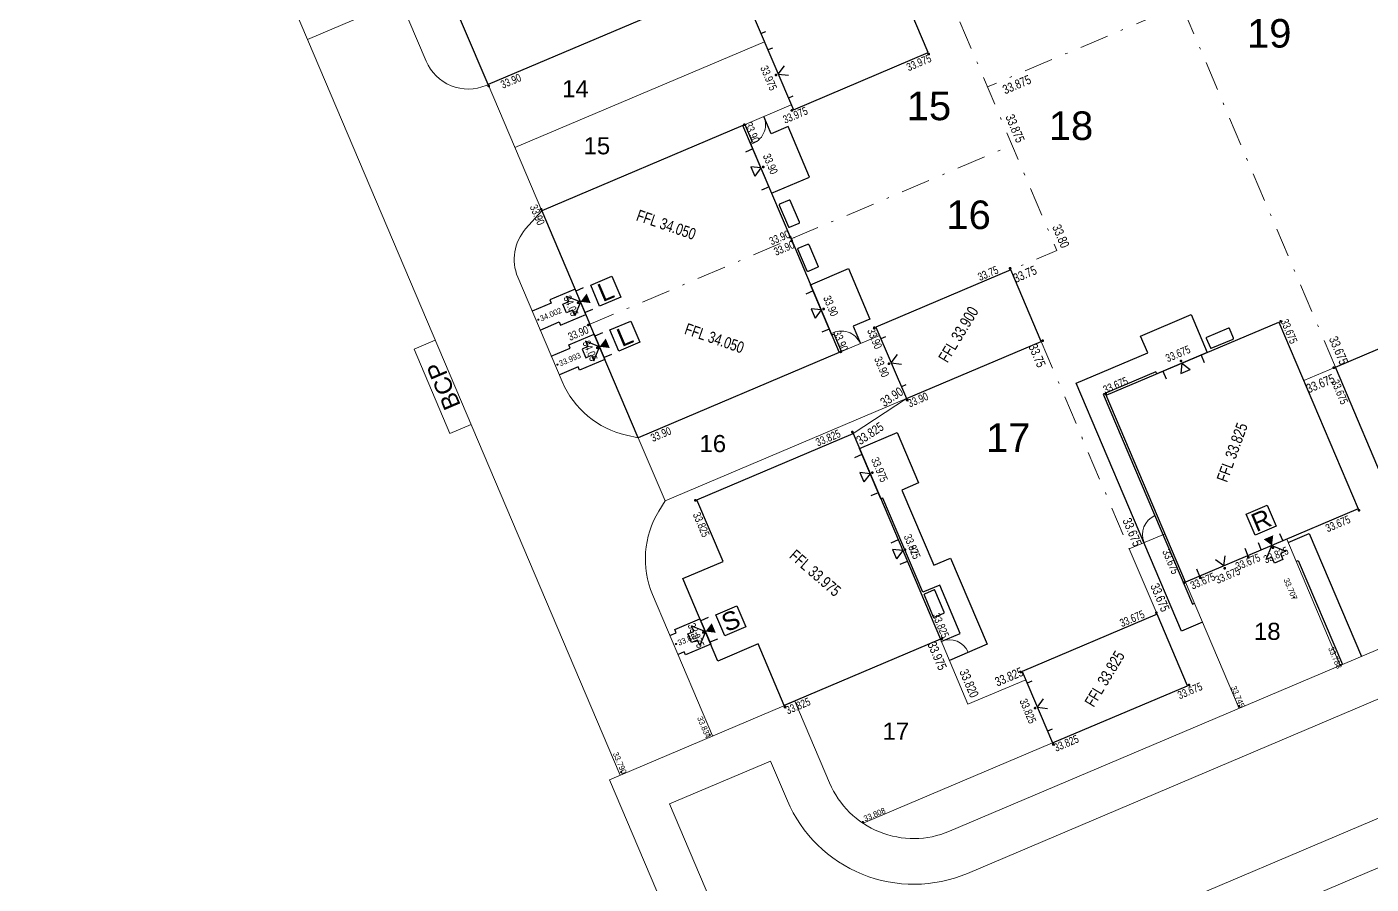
# Model space of a CAD drawing. Header units: metres. Extents: x 337936 to 338610, y 373199 to 374026.
# Drawn here: x 338091.9 to 338150.7, y 373423.9 to 373461.4 of the extents above; entities that cross this region are included whole.
import ezdxf

# ---------------------------------------------------------------- set-up
doc = ezdxf.new("R2010")
doc.units = ezdxf.units.M
doc.linetypes.add('DASHDOT', pattern=[25.4, 12.7, -6.35, 0, -6.35])
for name, color, linetype in [('A-WH_HT-Access-Main', 252, 'Continuous'), ('A-WH_HT-Services-ASHP', 252, 'Continuous'), ('A-WH_HT-Wall-Party Wall Line', 252, 'Continuous'), ('A-WH_HT-Wall-Structure', 252, 'Continuous'), ('DGL-Paths', 252, 'Continuous'), ('EXTERNAL_WORKS_BACK_OF_FOOTWAY_LEVELS', 7, 'Continuous'), ('HOUSE_EXTERNAL_LEVELS', 7, 'Continuous'), ('HOUSE_SLAB_LEVEL', 7, 'Continuous'), ('PLOT_BOUNDARY_ANNOTATION', 7, 'Continuous')]:
    doc.layers.add(name, color=color, linetype=linetype)
doc.layers.add('A-WH_HT-Wall-Door Openings', color=252, linetype='Continuous', plot=False)
for name, color, linetype, lineweight in [('DGL_BT Gates', 252, 'Continuous', 9), ('DGL_BT Rear Fencing', 252, 'DASHDOT', 9), ('DGL_BT-Screen Fence', 252, 'FENCELINE2', 9), ('DGL_DRIVE', 252, 'Continuous', 9), ('DGL_Footpath', 252, 'Continuous', 9), ('DGL_Plot Parking', 252, 'Continuous', 9), ('DGL_PlotNo', 252, 'Continuous', 9), ('DGL_ROAD_KERBLINE', 252, 'Continuous', 9)]:
    doc.layers.add(name, color=color, linetype=linetype, lineweight=lineweight)
doc.layers.add('HOUSE_DOORS', color=3, linetype='Continuous', true_color=0x00ff00)
doc.styles.add('AnnotativeArial', font='arial.ttf', dxfattribs={"height": 2})
doc.styles.add('ESTROAD', font='arial.ttf', dxfattribs={"width": 0.75})
doc.styles.get("Standard").update_dxf_attribs({"font": 'arial.ttf'})
doc.linetypes.add('FENCELINE2', pattern='A,6.35,-2.54,[132,ltypeshp.shx,S=2.54,R=0,X=-2.54,Y=0],-2.54,25.4', length=36.83)

msp = doc.modelspace()

# ---------------------------------------------------------------- hatches: boundary and pattern name
at = {"layer": 'EXTERNAL_WORKS_BACK_OF_FOOTWAY_LEVELS'}
h = msp.add_hatch(color=256, dxfattribs=at)
edge = h.paths.add_edge_path(flags=17)
edge.add_ellipse((338114.246, 373448.629), major_axis=(0.0354, 0.0354), ratio=1, start_angle=45, end_angle=225, ccw=False)
edge.add_ellipse((338114.246, 373448.629), major_axis=(0.0354, 0.0354), ratio=1, start_angle=225, end_angle=405, ccw=False)
h = msp.add_hatch(color=256, dxfattribs=at)
edge = h.paths.add_edge_path(flags=17)
edge.add_ellipse((338115.081, 373446.661), major_axis=(0.0354, 0.0354), ratio=1, start_angle=45, end_angle=225, ccw=False)
edge.add_ellipse((338115.081, 373446.661), major_axis=(0.0354, 0.0354), ratio=1, start_angle=225, end_angle=405, ccw=False)
h = msp.add_hatch(color=256, dxfattribs=at)
edge = h.paths.add_edge_path(flags=17)
edge.add_ellipse((338147.285, 373436.481), major_axis=(0.0354, 0.0354), ratio=1, start_angle=45, end_angle=225, ccw=False)
edge.add_ellipse((338147.285, 373436.481), major_axis=(0.0354, 0.0354), ratio=1, start_angle=225, end_angle=405, ccw=False)
h = msp.add_hatch(color=256, dxfattribs=at)
edge = h.paths.add_edge_path(flags=17)
edge.add_ellipse((338120.269, 373434.439), major_axis=(0.0354, 0.0354), ratio=1, start_angle=45, end_angle=225, ccw=False)
edge.add_ellipse((338120.269, 373434.439), major_axis=(0.0354, 0.0354), ratio=1, start_angle=225, end_angle=405, ccw=False)
h = msp.add_hatch(color=256, dxfattribs=at)
edge = h.paths.add_edge_path(flags=17)
edge.add_ellipse((338149.324, 373433.52), major_axis=(0.0354, 0.0354), ratio=1, start_angle=45, end_angle=225, ccw=False)
edge.add_ellipse((338149.324, 373433.52), major_axis=(0.0354, 0.0354), ratio=1, start_angle=225, end_angle=405, ccw=False)
h = msp.add_hatch(color=256, dxfattribs=at)
edge = h.paths.add_edge_path(flags=17)
edge.add_ellipse((338144.891, 373431.73), major_axis=(0.0354, 0.0354), ratio=1, start_angle=45, end_angle=225, ccw=False)
edge.add_ellipse((338144.891, 373431.73), major_axis=(0.0354, 0.0354), ratio=1, start_angle=225, end_angle=405, ccw=False)
h = msp.add_hatch(color=256, dxfattribs=at)
edge = h.paths.add_edge_path(flags=17)
edge.add_ellipse((338121.734, 373430.476), major_axis=(0.0354, 0.0354), ratio=1, start_angle=45, end_angle=225, ccw=False)
edge.add_ellipse((338121.734, 373430.476), major_axis=(0.0354, 0.0354), ratio=1, start_angle=225, end_angle=405, ccw=False)
h = msp.add_hatch(color=256, dxfattribs=at)
edge = h.paths.add_edge_path(flags=17)
edge.add_ellipse((338117.868, 373428.836), major_axis=(0.0354, 0.0354), ratio=1, start_angle=45, end_angle=225, ccw=False)
edge.add_ellipse((338117.868, 373428.836), major_axis=(0.0354, 0.0354), ratio=1, start_angle=225, end_angle=405, ccw=False)
h = msp.add_hatch(color=256, dxfattribs=at)
edge = h.paths.add_edge_path(flags=17)
edge.add_ellipse((338128.433, 373426.652), major_axis=(0.0354, 0.0354), ratio=1, start_angle=45, end_angle=225, ccw=False)
edge.add_ellipse((338128.433, 373426.652), major_axis=(0.0354, 0.0354), ratio=1, start_angle=225, end_angle=405, ccw=False)
at = {"layer": 'HOUSE_DOORS'}
for points in [[(338116.087, 373449.41), (338116.358, 373449.77), (338116.534, 373449.356)], [(338116.922, 373447.443), (338117.193, 373447.802), (338117.369, 373447.388)], [(338146.323, 373438.748), (338145.963, 373439.019), (338146.378, 373439.195)], [(338121.558, 373434.986), (338121.828, 373435.346), (338122.004, 373434.932)]]:
    msp.add_hatch(color=256, dxfattribs=at).paths.add_polyline_path(points, flags=17)
at = {"layer": 'HOUSE_EXTERNAL_LEVELS'}
h = msp.add_hatch(color=256, dxfattribs=at)
edge = h.paths.add_edge_path(flags=17)
edge.add_ellipse((338131.319, 373460.245), major_axis=(-0.0448, 0.0448), ratio=1, start_angle=158, end_angle=338, ccw=False)
edge.add_ellipse((338131.319, 373460.245), major_axis=(-0.0448, 0.0448), ratio=1, start_angle=-22, end_angle=158, ccw=False)
h = msp.add_hatch(color=256, dxfattribs=at)
edge = h.paths.add_edge_path(flags=17)
edge.add_ellipse((338124.634, 373459.331), major_axis=(-0.0448, 0.0448), ratio=1, start_angle=158, end_angle=338, ccw=False)
edge.add_ellipse((338124.634, 373459.331), major_axis=(-0.0448, 0.0448), ratio=1, start_angle=-22, end_angle=158, ccw=False)
h = msp.add_hatch(color=256, dxfattribs=at)
edge = h.paths.add_edge_path(flags=17)
edge.add_ellipse((338112.081, 373458.848), major_axis=(-0.0448, 0.0448), ratio=1, start_angle=-22, end_angle=158, ccw=False)
edge.add_ellipse((338112.081, 373458.848), major_axis=(-0.0448, 0.0448), ratio=1, start_angle=158, end_angle=338, ccw=False)
h = msp.add_hatch(color=256, dxfattribs=at)
edge = h.paths.add_edge_path(flags=17)
edge.add_ellipse((338125.329, 373457.782), major_axis=(-0.0448, 0.0448), ratio=1, start_angle=158, end_angle=338, ccw=False)
edge.add_ellipse((338125.329, 373457.782), major_axis=(-0.0448, 0.0448), ratio=1, start_angle=-22, end_angle=158, ccw=False)
h = msp.add_hatch(color=256, dxfattribs=at)
edge = h.paths.add_edge_path(flags=17)
edge.add_ellipse((338123.257, 373457.154), major_axis=(0.0448, 0.0448), ratio=1, start_angle=-22, end_angle=158, ccw=False)
edge.add_ellipse((338123.257, 373457.154), major_axis=(0.0448, 0.0448), ratio=1, start_angle=158, end_angle=338, ccw=False)
h = msp.add_hatch(color=256, dxfattribs=at)
edge = h.paths.add_edge_path(flags=17)
edge.add_ellipse((338124.078, 373455.308), major_axis=(-0.0448, 0.0448), ratio=1, start_angle=-22, end_angle=158, ccw=False)
edge.add_ellipse((338124.078, 373455.308), major_axis=(-0.0448, 0.0448), ratio=1, start_angle=158, end_angle=338, ccw=False)
h = msp.add_hatch(color=256, dxfattribs=at)
edge = h.paths.add_edge_path(flags=17)
edge.add_ellipse((338114.368, 373453.46), major_axis=(0.0448, 0.0448), ratio=1, start_angle=158, end_angle=338, ccw=False)
edge.add_ellipse((338114.368, 373453.46), major_axis=(0.0448, 0.0448), ratio=1, start_angle=-22, end_angle=158, ccw=False)
h = msp.add_hatch(color=256, dxfattribs=at)
edge = h.paths.add_edge_path(flags=17)
edge.add_ellipse((338125.268, 373452.226), major_axis=(-0.0448, 0.0448), ratio=1, start_angle=158, end_angle=338, ccw=False)
edge.add_ellipse((338125.268, 373452.226), major_axis=(-0.0448, 0.0448), ratio=1, start_angle=-22, end_angle=158, ccw=False)
h = msp.add_hatch(color=256, dxfattribs=at)
edge = h.paths.add_edge_path(flags=17)
edge.add_ellipse((338125.326, 373452.091), major_axis=(-0.0448, 0.0448), ratio=1, start_angle=158, end_angle=338, ccw=False)
edge.add_ellipse((338125.326, 373452.091), major_axis=(-0.0448, 0.0448), ratio=1, start_angle=-22, end_angle=158, ccw=False)
h = msp.add_hatch(color=256, dxfattribs=at)
edge = h.paths.add_edge_path(flags=17)
edge.add_ellipse((338134.874, 373450.872), major_axis=(-0.0448, 0.0448), ratio=1, start_angle=157.99999, end_angle=337.99999, ccw=False)
edge.add_ellipse((338134.874, 373450.872), major_axis=(-0.0448, 0.0448), ratio=1, start_angle=-22.00001, end_angle=157.99999, ccw=False)
h = msp.add_hatch(color=256, dxfattribs=at)
edge = h.paths.add_edge_path(flags=17)
edge.add_ellipse((338115.987, 373449.368), major_axis=(-0.0448, 0.0448), ratio=1, start_angle=158, end_angle=338, ccw=False)
edge.add_ellipse((338115.987, 373449.368), major_axis=(-0.0448, 0.0448), ratio=1, start_angle=-22, end_angle=158, ccw=False)
h = msp.add_hatch(color=256, dxfattribs=at)
edge = h.paths.add_edge_path(flags=17)
edge.add_ellipse((338126.716, 373449.095), major_axis=(-0.0448, 0.0448), ratio=1, start_angle=-22, end_angle=158, ccw=False)
edge.add_ellipse((338126.716, 373449.095), major_axis=(-0.0448, 0.0448), ratio=1, start_angle=158, end_angle=338, ccw=False)
h = msp.add_hatch(color=256, dxfattribs=at)
edge = h.paths.add_edge_path(flags=17)
edge.add_ellipse((338116.437, 373448.398), major_axis=(0.0448, 0.0448), ratio=1, start_angle=-22, end_angle=158, ccw=False)
edge.add_ellipse((338116.437, 373448.398), major_axis=(0.0448, 0.0448), ratio=1, start_angle=158, end_angle=338, ccw=False)
h = msp.add_hatch(color=256, dxfattribs=at)
edge = h.paths.add_edge_path(flags=17)
edge.add_ellipse((338116.437, 373448.398), major_axis=(-0.0448, 0.0448), ratio=1, start_angle=158, end_angle=338, ccw=False)
edge.add_ellipse((338116.437, 373448.398), major_axis=(-0.0448, 0.0448), ratio=1, start_angle=-22, end_angle=158, ccw=False)
h = msp.add_hatch(color=256, dxfattribs=at)
edge = h.paths.add_edge_path(flags=17)
edge.add_ellipse((338146.697, 373448.552), major_axis=(0.0448, 0.0448), ratio=1, start_angle=-22, end_angle=158, ccw=False)
edge.add_ellipse((338146.697, 373448.552), major_axis=(0.0448, 0.0448), ratio=1, start_angle=158, end_angle=338, ccw=False)
h = msp.add_hatch(color=256, dxfattribs=at)
edge = h.paths.add_edge_path(flags=17)
edge.add_ellipse((338128.942, 373448.274), major_axis=(0.0448, 0.0448), ratio=1, start_angle=-22.00001, end_angle=157.99999, ccw=False)
edge.add_ellipse((338128.942, 373448.274), major_axis=(0.0448, 0.0448), ratio=1, start_angle=157.99999, end_angle=337.99999, ccw=False)
h = msp.add_hatch(color=256, dxfattribs=at)
edge = h.paths.add_edge_path(flags=17)
edge.add_ellipse((338116.822, 373447.401), major_axis=(-0.0448, 0.0448), ratio=1, start_angle=158, end_angle=338, ccw=False)
edge.add_ellipse((338116.822, 373447.401), major_axis=(-0.0448, 0.0448), ratio=1, start_angle=-22, end_angle=158, ccw=False)
h = msp.add_hatch(color=256, dxfattribs=at)
edge = h.paths.add_edge_path(flags=17)
edge.add_ellipse((338127.473, 373447.221), major_axis=(0.0448, 0.0448), ratio=1, start_angle=158, end_angle=338, ccw=False)
edge.add_ellipse((338127.473, 373447.221), major_axis=(0.0448, 0.0448), ratio=1, start_angle=-22, end_angle=158, ccw=False)
h = msp.add_hatch(color=256, dxfattribs=at)
edge = h.paths.add_edge_path(flags=17)
edge.add_ellipse((338136.297, 373447.708), major_axis=(-0.0448, 0.0448), ratio=1, start_angle=-22.00001, end_angle=157.99999, ccw=False)
edge.add_ellipse((338136.297, 373447.708), major_axis=(-0.0448, 0.0448), ratio=1, start_angle=157.99999, end_angle=337.99999, ccw=False)
h = msp.add_hatch(color=256, dxfattribs=at)
edge = h.paths.add_edge_path(flags=17)
edge.add_ellipse((338129.573, 373446.698), major_axis=(-0.0448, 0.0448), ratio=1, start_angle=157.99999, end_angle=337.99999, ccw=False)
edge.add_ellipse((338129.573, 373446.698), major_axis=(-0.0448, 0.0448), ratio=1, start_angle=-22.00001, end_angle=157.99999, ccw=False)
h = msp.add_hatch(color=256, dxfattribs=at)
edge = h.paths.add_edge_path(flags=17)
edge.add_ellipse((338142.346, 373446.822), major_axis=(0.0448, 0.0448), ratio=1, start_angle=158, end_angle=338, ccw=False)
edge.add_ellipse((338142.346, 373446.822), major_axis=(0.0448, 0.0448), ratio=1, start_angle=-22, end_angle=158, ccw=False)
h = msp.add_hatch(color=256, dxfattribs=at)
edge = h.paths.add_edge_path(flags=17)
edge.add_ellipse((338149.027, 373446.526), major_axis=(0.0448, 0.0448), ratio=1, start_angle=-22, end_angle=158, ccw=False)
edge.add_ellipse((338149.027, 373446.526), major_axis=(0.0448, 0.0448), ratio=1, start_angle=158, end_angle=338, ccw=False)
h = msp.add_hatch(color=256, dxfattribs=at)
edge = h.paths.add_edge_path(flags=17)
edge.add_ellipse((338130.365, 373445.11), major_axis=(-0.0448, 0.0448), ratio=1, start_angle=-22.00001, end_angle=157.99999, ccw=False)
edge.add_ellipse((338130.365, 373445.11), major_axis=(-0.0448, 0.0448), ratio=1, start_angle=157.99999, end_angle=337.99999, ccw=False)
h = msp.add_hatch(color=256, dxfattribs=at)
edge = h.paths.add_edge_path(flags=17)
edge.add_ellipse((338139.05, 373445.386), major_axis=(-0.0448, 0.0448), ratio=1, start_angle=-22, end_angle=158, ccw=False)
edge.add_ellipse((338139.05, 373445.386), major_axis=(-0.0448, 0.0448), ratio=1, start_angle=158, end_angle=338, ccw=False)
h = msp.add_hatch(color=256, dxfattribs=at)
edge = h.paths.add_edge_path(flags=17)
edge.add_ellipse((338127.976, 373443.712), major_axis=(-0.0448, 0.0448), ratio=1, start_angle=158, end_angle=338, ccw=False)
edge.add_ellipse((338127.976, 373443.712), major_axis=(-0.0448, 0.0448), ratio=1, start_angle=-22, end_angle=158, ccw=False)
h = msp.add_hatch(color=256, dxfattribs=at)
edge = h.paths.add_edge_path(flags=17)
edge.add_ellipse((338128.85, 373441.931), major_axis=(-0.0448, 0.0448), ratio=1, start_angle=-22, end_angle=158, ccw=False)
edge.add_ellipse((338128.85, 373441.931), major_axis=(-0.0448, 0.0448), ratio=1, start_angle=158, end_angle=338, ccw=False)
h = msp.add_hatch(color=256, dxfattribs=at)
edge = h.paths.add_edge_path(flags=17)
edge.add_ellipse((338121.111, 373440.719), major_axis=(0.0448, 0.0448), ratio=1, start_angle=-22, end_angle=158, ccw=False)
edge.add_ellipse((338121.111, 373440.719), major_axis=(0.0448, 0.0448), ratio=1, start_angle=158, end_angle=338, ccw=False)
h = msp.add_hatch(color=256, dxfattribs=at)
edge = h.paths.add_edge_path(flags=17)
edge.add_ellipse((338150.127, 373440.283), major_axis=(-0.0448, 0.0448), ratio=1, start_angle=158, end_angle=338, ccw=False)
edge.add_ellipse((338150.127, 373440.283), major_axis=(-0.0448, 0.0448), ratio=1, start_angle=-22, end_angle=158, ccw=False)
h = msp.add_hatch(color=256, dxfattribs=at)
edge = h.paths.add_edge_path(flags=17)
edge.add_ellipse((338130.278, 373438.566), major_axis=(-0.0448, 0.0448), ratio=1, start_angle=-22, end_angle=158, ccw=False)
edge.add_ellipse((338130.278, 373438.566), major_axis=(-0.0448, 0.0448), ratio=1, start_angle=158, end_angle=338, ccw=False)
h = msp.add_hatch(color=256, dxfattribs=at)
edge = h.paths.add_edge_path(flags=17)
edge.add_ellipse((338130.278, 373438.566), major_axis=(-0.0448, 0.0448), ratio=1, start_angle=-22, end_angle=158, ccw=False)
edge.add_ellipse((338130.278, 373438.566), major_axis=(-0.0448, 0.0448), ratio=1, start_angle=158, end_angle=338, ccw=False)
h = msp.add_hatch(color=256, dxfattribs=at)
edge = h.paths.add_edge_path(flags=17)
edge.add_ellipse((338146.365, 373438.648), major_axis=(0.0448, 0.0448), ratio=1, start_angle=-22, end_angle=158, ccw=False)
edge.add_ellipse((338146.365, 373438.648), major_axis=(0.0448, 0.0448), ratio=1, start_angle=158, end_angle=338, ccw=False)
h = msp.add_hatch(color=256, dxfattribs=at)
edge = h.paths.add_edge_path(flags=17)
edge.add_ellipse((338145.296, 373438.233), major_axis=(-0.0448, 0.0448), ratio=1, start_angle=158, end_angle=338, ccw=False)
edge.add_ellipse((338145.296, 373438.233), major_axis=(-0.0448, 0.0448), ratio=1, start_angle=-22, end_angle=158, ccw=False)
h = msp.add_hatch(color=256, dxfattribs=at)
edge = h.paths.add_edge_path(flags=17)
edge.add_ellipse((338143.188, 373437.338), major_axis=(-0.0448, 0.0448), ratio=1, start_angle=158, end_angle=338, ccw=False)
edge.add_ellipse((338143.188, 373437.338), major_axis=(-0.0448, 0.0448), ratio=1, start_angle=-22, end_angle=158, ccw=False)
h = msp.add_hatch(color=256, dxfattribs=at)
edge = h.paths.add_edge_path(flags=17)
edge.add_ellipse((338144.256, 373437.753), major_axis=(0.0448, 0.0448), ratio=1, start_angle=-22, end_angle=158, ccw=False)
edge.add_ellipse((338144.256, 373437.753), major_axis=(0.0448, 0.0448), ratio=1, start_angle=158, end_angle=338, ccw=False)
h = msp.add_hatch(color=256, dxfattribs=at)
edge = h.paths.add_edge_path(flags=17)
edge.add_ellipse((338142.48, 373437.117), major_axis=(0.0448, 0.0448), ratio=1, start_angle=158, end_angle=338, ccw=False)
edge.add_ellipse((338142.48, 373437.117), major_axis=(0.0448, 0.0448), ratio=1, start_angle=-22, end_angle=158, ccw=False)
h = msp.add_hatch(color=256, dxfattribs=at)
edge = h.paths.add_edge_path(flags=17)
edge.add_ellipse((338141.269, 373435.808), major_axis=(-0.0448, 0.0448), ratio=1, start_angle=158, end_angle=338, ccw=False)
edge.add_ellipse((338141.269, 373435.808), major_axis=(-0.0448, 0.0448), ratio=1, start_angle=-22, end_angle=158, ccw=False)
h = msp.add_hatch(color=256, dxfattribs=at)
edge = h.paths.add_edge_path(flags=17)
edge.add_ellipse((338121.458, 373434.944), major_axis=(-0.0448, 0.0448), ratio=1, start_angle=158, end_angle=338, ccw=False)
edge.add_ellipse((338121.458, 373434.944), major_axis=(-0.0448, 0.0448), ratio=1, start_angle=-22, end_angle=158, ccw=False)
h = msp.add_hatch(color=256, dxfattribs=at)
edge = h.paths.add_edge_path(flags=17)
edge.add_ellipse((338131.892, 373434.673), major_axis=(0.0448, 0.0448), ratio=1, start_angle=158, end_angle=338, ccw=False)
edge.add_ellipse((338131.892, 373434.673), major_axis=(0.0448, 0.0448), ratio=1, start_angle=-22, end_angle=158, ccw=False)
h = msp.add_hatch(color=256, dxfattribs=at)
edge = h.paths.add_edge_path(flags=17)
edge.add_ellipse((338135.336, 373433.21), major_axis=(0.0448, 0.0448), ratio=1, start_angle=-22, end_angle=158, ccw=False)
edge.add_ellipse((338135.336, 373433.21), major_axis=(0.0448, 0.0448), ratio=1, start_angle=158, end_angle=338, ccw=False)
h = msp.add_hatch(color=256, dxfattribs=at)
edge = h.paths.add_edge_path(flags=17)
edge.add_ellipse((338142.691, 373432.644), major_axis=(-0.0448, 0.0448), ratio=1, start_angle=-22, end_angle=158, ccw=False)
edge.add_ellipse((338142.691, 373432.644), major_axis=(-0.0448, 0.0448), ratio=1, start_angle=158, end_angle=338, ccw=False)
h = msp.add_hatch(color=256, dxfattribs=at)
edge = h.paths.add_edge_path(flags=17)
edge.add_ellipse((338125.028, 373431.68), major_axis=(-0.0448, 0.0448), ratio=1, start_angle=-22, end_angle=158, ccw=False)
edge.add_ellipse((338125.028, 373431.68), major_axis=(-0.0448, 0.0448), ratio=1, start_angle=158, end_angle=338, ccw=False)
h = msp.add_hatch(color=256, dxfattribs=at)
edge = h.paths.add_edge_path(flags=17)
edge.add_ellipse((338135.967, 373431.634), major_axis=(-0.0448, 0.0448), ratio=1, start_angle=158, end_angle=338, ccw=False)
edge.add_ellipse((338135.967, 373431.634), major_axis=(-0.0448, 0.0448), ratio=1, start_angle=-22, end_angle=158, ccw=False)
h = msp.add_hatch(color=256, dxfattribs=at)
edge = h.paths.add_edge_path(flags=17)
edge.add_ellipse((338136.759, 373430.046), major_axis=(-0.0448, 0.0448), ratio=1, start_angle=-22, end_angle=158, ccw=False)
edge.add_ellipse((338136.759, 373430.046), major_axis=(-0.0448, 0.0448), ratio=1, start_angle=158, end_angle=338, ccw=False)

# ---------------------------------------------------------------- linework, layer by layer
at = {"layer": 'A-WH_HT-Access-Main'}
for points in [[(338116.087, 373449.41), (338115.841, 373448.801), (338115.739, 373449.04), (338115.481, 373448.931), (338115.321, 373449.308), (338115.579, 373449.417), (338115.477, 373449.657), (338116.087, 373449.41)], [(338116.922, 373447.443), (338116.312, 373447.689), (338116.414, 373447.45), (338116.156, 373447.34), (338116.316, 373446.963), (338116.574, 373447.073), (338116.676, 373446.833), (338116.922, 373447.443)], [(338146.323, 373438.748), (338146.933, 373438.502), (338146.693, 373438.4), (338146.802, 373438.142), (338146.426, 373437.982), (338146.316, 373438.24), (338146.076, 373438.138), (338146.323, 373438.748)], [(338121.548, 373434.983), (338121.302, 373434.373), (338121.2, 373434.612), (338120.943, 373434.503), (338120.783, 373434.88), (338121.04, 373434.989), (338120.939, 373435.229), (338121.548, 373434.983)]]:
    msp.add_lwpolyline(points, dxfattribs=at)
at = {"layer": 'A-WH_HT-Services-ASHP'}
for points in [[(338124.794, 373453.678, 0.414214), (338124.778, 373453.639), (338125.182, 373452.686, 0.414214), (338125.221, 373452.67), (338125.643, 373452.849, 0.414214), (338125.659, 373452.888), (338125.255, 373453.841, 0.414214), (338125.215, 373453.857)], [(338126.04, 373450.742, -0.414214), (338126.001, 373450.757), (338125.596, 373451.71, -0.414214), (338125.612, 373451.749), (338126.034, 373451.928, -0.414214), (338126.073, 373451.913), (338126.478, 373450.96, -0.414214), (338126.462, 373450.92)], [(338143.63, 373447.391, 0.414214), (338143.67, 373447.375), (338144.622, 373447.78, 0.414214), (338144.638, 373447.819), (338144.459, 373448.241, 0.414214), (338144.42, 373448.257), (338143.467, 373447.852, 0.414214), (338143.451, 373447.813)], [(338131.975, 373435.795, 0.414214), (338131.991, 373435.834), (338131.587, 373436.787, 0.414214), (338131.548, 373436.803), (338131.126, 373436.624, 0.414214), (338131.11, 373436.585), (338131.514, 373435.632, 0.414214), (338131.554, 373435.616)]]:
    msp.add_lwpolyline(points, format="xyb", close=True, dxfattribs=at)
at = {"layer": 'A-WH_HT-Wall-Door Openings', "linetype": 'ByBlock'}
for p, q in [((338123.625, 373456.099), (338123.3, 373455.961)), ((338124.332, 373454.433), (338124.008, 373454.295)), ((338116.212, 373450.019), (338115.887, 373449.881)), ((338126.262, 373449.885), (338125.938, 373449.748)), ((338116.611, 373449.078), (338116.287, 373448.94)), ((338117.047, 373448.051), (338116.722, 373447.913)), ((338126.969, 373448.219), (338126.645, 373448.081)), ((338117.446, 373447.11), (338117.122, 373446.972)), ((338143.221, 373447.076), (338143.359, 373446.752)), ((338141.555, 373446.369), (338141.693, 373446.045)), ((338128.396, 373442.722), (338128.072, 373442.584)), ((338129.104, 373441.056), (338128.779, 373440.918)), ((338146.656, 373439.272), (338146.793, 373438.948)), ((338129.979, 373438.994), (338129.654, 373438.856)), ((338145.13, 373438.625), (338145.268, 373438.3)), ((338145.714, 373438.873), (338145.852, 373438.548)), ((338130.378, 373438.053), (338130.054, 373437.915)), ((338143.022, 373437.73), (338143.16, 373437.406)), ((338121.673, 373435.591), (338121.349, 373435.453)), ((338122.073, 373434.65), (338121.748, 373434.512))]:
    msp.add_line(p, q, dxfattribs=at)
at = {"layer": 'A-WH_HT-Wall-Party Wall Line', "linetype": 'DASHDOT', "lineweight": 15, "ltscale": 0.1}
msp.add_lwpolyline([(338116.366, 373448.368), (338125.435, 373452.218)], dxfattribs=at)
at = {"layer": 'A-WH_HT-Wall-Structure'}
for p, q in [((338124.18, 373461.227), (338123.982, 373461.143)), ((338124.484, 373460.511), (338124.286, 373460.427)), ((338125.379, 373458.403), (338125.181, 373458.319)), ((338129.423, 373447.878), (338129.225, 373447.794)), ((338130.318, 373445.77), (338130.12, 373445.686)), ((338135.818, 373432.814), (338135.62, 373432.73)), ((338136.712, 373430.706), (338136.514, 373430.622))]:
    msp.add_line(p, q, dxfattribs=at)
at = {"layer": 'A-WH_HT-Wall-Structure', "lineweight": -3}
for points in [[(338118.737, 373467.614), (338120.845, 373462.648), (338112.052, 373458.916), (338109.944, 373463.882)], [(338125.297, 373452.159), (338123.189, 373457.125), (338114.397, 373453.393), (338116.504, 373448.427)], [(338125.297, 373452.159), (338127.405, 373447.193), (338118.612, 373443.461), (338116.504, 373448.427)], [(338120.561, 373437.308), (338122.322, 373438.055), (338121.179, 373440.748), (338128.004, 373443.645), (338131.825, 373434.645), (338124.999, 373431.747), (338123.856, 373434.44), (338122.096, 373433.693), (338120.561, 373437.308)]]:
    msp.add_lwpolyline(points, dxfattribs=at)
at = {"layer": 'A-WH_HT-Wall-Structure'}
for points in [[(338131.29, 373460.313), (338128.765, 373466.261), (338122.872, 373463.76), (338125.397, 373457.811)], [(338136.23, 373447.679), (338134.903, 373450.805), (338129.009, 373448.303), (338130.336, 373445.178)], [(338149.094, 373446.554), (338152.219, 373447.881), (338154.721, 373441.987), (338151.596, 373440.661)], [(338142.624, 373432.615), (338141.297, 373435.74), (338135.404, 373433.239), (338136.73, 373430.114)]]:
    msp.add_lwpolyline(points, close=True, dxfattribs=at)
at = {"layer": 'A-WH_HT-Wall-Structure', "lineweight": -3}
msp.add_lwpolyline([(338150.098, 373440.351), (338142.548, 373437.146), (338139.079, 373445.318), (338146.629, 373448.523)], close=True, dxfattribs=at)
at = {"layer": 'DGL-Paths'}
for points in [[(338123.281, 373457.164), (338123.602, 373456.409), (338123.51, 373456.37), (338124.447, 373454.161), (338126.104, 373454.864), (338125.166, 373457.074), (338124.43, 373456.761), (338124.11, 373457.516)], [(338127.497, 373447.232), (338127.177, 373447.987), (338127.085, 373447.948), (338126.147, 373450.157), (338127.804, 373450.86), (338128.742, 373448.651), (338128.005, 373448.338), (338128.326, 373447.584)], [(338114.33, 373448.176), (338115.158, 373448.527), (338115.217, 373448.389), (338116.321, 373448.858), (338115.852, 373449.963), (338114.748, 373449.494), (338114.806, 373449.356), (338113.978, 373449.004)], [(338143.29, 373435.397), (338142.369, 373435.006), (338137.767, 373445.848), (338140.893, 373447.174), (338140.58, 373447.911), (338142.789, 373448.848), (338143.493, 373447.192), (338141.283, 373446.254), (338141.244, 373446.346), (338138.948, 373445.371), (338142.846, 373436.186), (338142.938, 373436.225)], [(338114.813, 373447.037), (338115.642, 373447.388), (338115.583, 373447.526), (338116.688, 373447.995), (338117.157, 373446.891), (338116.052, 373446.422), (338115.993, 373446.56), (338115.165, 373446.208)], [(338131.864, 373434.553), (338132.692, 373434.904), (338131.796, 373437.017), (338131.059, 373436.704), (338129.311, 373440.823), (338129.219, 373440.784), (338128.281, 373442.993), (338129.938, 373443.696), (338130.875, 373441.487), (338130.139, 373441.175), (338131.536, 373437.884), (338132.272, 373438.197), (338133.873, 373434.428), (338132.216, 373433.724)], [(338147.025, 373438.883), (338147.945, 373439.274), (338150.231, 373433.889)], [(338147.376, 373438.055), (338147.468, 373438.094), (338149.402, 373433.537)], [(338120.001, 373434.815), (338120.268, 373434.928), (338120.209, 373435.066), (338121.314, 373435.535), (338121.783, 373434.43), (338120.678, 373433.961), (338120.62, 373434.099), (338120.353, 373433.986)]]:
    msp.add_lwpolyline(points, dxfattribs=at)
at = {"layer": 'DGL_BT Gates'}
for centre, start, end in [((338123.281, 373457.164), 286.62063, 23), ((338127.497, 373447.232), 23, 119.37937), ((338141.556, 373439.225), 113, 203), ((338132.216, 373433.724), 23, 113)]:
    msp.add_arc(centre, 0.9, start, end, dxfattribs=at)
at = {"layer": 'DGL_BT Rear Fencing', "ltscale": 0.1}
for p, q in [((338149.094, 373446.554), (338142.364, 373462.409)), ((338136.23, 373447.679), (338140.083, 373438.6))]:
    msp.add_line(p, q, dxfattribs=at)
at = {"layer": 'DGL_BT Rear Fencing', "ltscale": 0.1, "flags": 128}
for points in [[(338123.467, 373478.742), (338125.122, 373479.445), (338136.916, 373451.659), (338134.903, 373450.805)], [(338151.282, 373466.194), (338133.882, 373458.808)], [(338125.297, 373452.159), (338134.962, 373456.262)]]:
    msp.add_lwpolyline(points, dxfattribs=at)
at = {"layer": 'DGL_BT-Screen Fence', "ltscale": 0.03}
for points in [[(338123.189, 373457.125), (338125.306, 373458.024)], [(338127.405, 373447.193), (338129.164, 373447.939)], [(338149.094, 373446.554), (338147.714, 373445.968)], [(338128.004, 373443.645), (338130.336, 373445.178)], [(338141.256, 373435.839), (338140.083, 373438.6), (338141.648, 373439.264)], [(338131.825, 373434.645), (338133.031, 373431.803), (338135.558, 373432.875)]]:
    msp.add_lwpolyline(points, dxfattribs=at)
at = {"layer": 'DGL_DRIVE'}
for p, q in [((338146.966, 373439.021), (338149.31, 373433.498)), ((338142.548, 373437.146), (338144.892, 373431.623))]:
    msp.add_line(p, q, dxfattribs=at)
at = {"layer": 'DGL_DRIVE', "flags": 128}
for points in [[(338104.156, 373460.882), (338100.964, 373468.403, -0.131652), (338100.387, 373472.504), (338101.227, 373479.343, 0.230868), (338098.373, 373487.633), (338091.884, 373494.122), (338095.702, 373497.94), (338099.633, 373494.009, 0.305731), (338109.514, 373492.089), (338116.837, 373495.197, 0.071068), (338121.873, 373498.239, -0.071068), (338128.943, 373502.509), (338144.867, 373509.268)], [(338121.867, 373430.418), (338119.242, 373436.603, -0.242213), (338119.512, 373440.254), (338119.785, 373440.699), (338118.612, 373443.461), (338118.103, 373443.574, -0.242213), (338115.289, 373445.916), (338113.348, 373450.489, -0.289281), (338113.692, 373452.597), (338114.397, 373453.393), (338112.052, 373458.916), (338111.96, 373458.877, -0.414214), (338109.338, 373459.936), (338108.206, 373462.601), (338104.156, 373460.882), (338117.817, 373428.699)]]:
    msp.add_lwpolyline(points, format="xyb", dxfattribs=at)
for points in [[(338124.134, 373460.785), (338113.224, 373456.154)], [(338109.74, 373447.728), (338108.819, 373447.337), (338110.382, 373443.655), (338111.303, 373444.046)], [(338130.336, 373445.178), (338119.785, 373440.699)], [(338136.73, 373430.114), (338128.443, 373426.596)]]:
    msp.add_lwpolyline(points, dxfattribs=at)
at = {"layer": 'DGL_Footpath', "flags": 128}
msp.add_lwpolyline([(338157.557, 373427.439), (338135.66, 373418.144, 0.414214), (338133.541, 373412.899), (338137.198, 373404.282), (338129.098, 373400.843), (338117.357, 373428.503), (338125.457, 373431.942), (338126.976, 373428.363, 0.414214), (338132.221, 373426.244), (338154.119, 373435.539)], format="xyb", dxfattribs=at)
at = {"layer": 'DGL_ROAD_KERBLINE', "flags": 128}
msp.add_lwpolyline([(338156.776, 373429.28), (338134.878, 373419.985, 0.414214), (338131.7, 373412.117), (338134.576, 373405.341), (338130.157, 373403.466), (338134.576, 373405.341), (338130.157, 373403.466), (338119.979, 373427.444), (338124.398, 373429.319), (338125.135, 373427.582, 0.414214), (338133.003, 373424.403), (338154.9, 373433.698)], format="xyb", dxfattribs=at)
at = {"layer": 'HOUSE_DOORS'}
for p, q in [((338124.733, 373459.373), (338125.004, 373459.733)), ((338124.733, 373459.373), (338125.18, 373459.319)), ((338123.532, 373455.32), (338123.708, 373454.906)), ((338123.978, 373455.266), (338123.532, 373455.32)), ((338123.978, 373455.266), (338123.708, 373454.906)), ((338126.169, 373449.107), (338126.345, 373448.693)), ((338126.616, 373449.052), (338126.169, 373449.107)), ((338126.616, 373449.052), (338126.345, 373448.693)), ((338129.673, 373446.74), (338129.944, 373447.1)), ((338129.673, 373446.74), (338130.119, 373446.685)), ((338142.388, 373446.723), (338142.333, 373446.276)), ((338142.388, 373446.723), (338142.747, 373446.452)), ((338142.333, 373446.276), (338142.747, 373446.452)), ((338128.303, 373441.943), (338128.479, 373441.529)), ((338128.75, 373441.889), (338128.303, 373441.943)), ((338128.75, 373441.889), (338128.479, 373441.529)), ((338129.732, 373438.578), (338129.908, 373438.164)), ((338130.178, 373438.523), (338129.732, 373438.578)), ((338129.732, 373438.578), (338129.908, 373438.164)), ((338130.178, 373438.523), (338129.732, 373438.578)), ((338130.178, 373438.523), (338129.908, 373438.164)), ((338130.178, 373438.523), (338129.908, 373438.164)), ((338144.214, 373437.853), (338143.854, 373438.124)), ((338144.214, 373437.853), (338144.269, 373438.3)), ((338136.067, 373431.676), (338136.338, 373432.036)), ((338136.067, 373431.676), (338136.514, 373431.621))]:
    msp.add_line(p, q, dxfattribs=at)
at = {"layer": 'HOUSE_EXTERNAL_LEVELS', "color": 0, "flags": 128}
for points in [[(338116.536, 373450.144), (338117.456, 373450.535), (338117.847, 373449.614), (338116.927, 373449.224), (338116.536, 373450.144)], [(338117.371, 373448.177), (338118.292, 373448.567), (338118.682, 373447.647), (338117.762, 373447.256), (338117.371, 373448.177)], [(338145.198, 373440.118), (338146.119, 373440.508), (338146.51, 373439.588), (338145.589, 373439.197), (338145.198, 373440.118)], [(338122.007, 373435.72), (338122.927, 373436.111), (338123.318, 373435.19), (338122.397, 373434.8), (338122.007, 373435.72)]]:
    msp.add_lwpolyline(points, dxfattribs=at)

# ---------------------------------------------------------------- texts
at = {"layer": 'DGL_Plot Parking', "char_height": 0.75, "attachment_point": 5, "style": 'AnnotativeArial'}
for s, insert in [('14', (338115.867, 373458.731)), ('15', (338116.805, 373456.231)), ('16', (338121.873, 373443.203)), ('18', (338146.117, 373434.987)), ('17', (338129.876, 373430.626))]:
    msp.add_mtext(s, dxfattribs=dict(at, insert=insert))
at = {"layer": 'DGL_Plot Parking', "insert": (338110.104, 373445.733), "char_height": 0.75, "attachment_point": 5, "rotation": 113, "style": 'AnnotativeArial'}
msp.add_mtext('BCP', dxfattribs=at)
at = {"layer": 'DGL_PlotNo', "char_height": 1.25, "width": 2.66537, "attachment_point": 5, "style": 'AnnotativeArial'}
for s, insert in [('19', (338146.203, 373461.146)), ('15', (338131.324, 373457.971)), ('18', (338137.536, 373457.105)), ('16', (338133.058, 373453.208)), ('17', (338134.791, 373443.465))]:
    msp.add_mtext(s, dxfattribs=dict(at, insert=insert))
at = {"layer": 'EXTERNAL_WORKS_BACK_OF_FOOTWAY_LEVELS', "linetype": 'Continuous', "style": 'ESTROAD', "width": 0.75}
for s, rotation, p in [('34.002', 23, (338114.376, 373448.55)), ('33.993', 23, (338115.211, 373446.583)), ('33.707', 293, (338146.824, 373437.252)), ('33.881', 23, (338120.399, 373434.361)), ('33.788', 293, (338148.771, 373434.251)), ('33.745', 293, (338144.522, 373432.541)), ('33.834', 293, (338121.182, 373431.206)), ('33.790', 293, (338117.499, 373429.645)), ('33.808', 23, (338128.533, 373426.669))]:
    msp.add_text(s, height=0.25, rotation=rotation, dxfattribs=at).set_placement(p)
at = {"layer": 'HOUSE_DOORS', "color": 100, "linetype": 'Continuous', "style": 'ESTROAD', "width": 0.75}
for s, rotation, p in [('33.975', 293, (338123.941, 373459.647)), ('33.90', 293, (338124.055, 373455.795)), ('34.05', 293, (338115.334, 373449.59)), ('33.90', 293, (338126.692, 373449.582)), ('34.05', 293, (338116.17, 373447.622)), ('33.675', 23, (338141.763, 373446.759)), ('33.90', 293, (338128.921, 373446.918)), ('33.975', 293, (338128.786, 373442.514)), ('33.975', 293, (338130.214, 373439.148)), ('33.825', 293, (338130.214, 373439.148)), ('33.825', 23, (338146.05, 373437.956)), ('33.675', 23, (338143.94, 373437.061)), ('33.975', 293, (338120.765, 373435.26)), ('33.825', 293, (338135.275, 373431.95))]:
    msp.add_text(s, height=0.35, rotation=rotation, dxfattribs=at).set_placement(p)
at = {"layer": 'HOUSE_EXTERNAL_LEVELS', "color": 0, "linetype": 'Continuous', "style": 'ESTROAD', "width": 0.75}
for s, rotation, p in [('33.975', 23, (338130.436, 373459.491)), ('33.90', 23, (338112.691, 373458.728)), ('33.975', 23, (338125.031, 373457.197)), ('33.90', 293, (338123.254, 373457.169)), ('33.90', 293, (338113.863, 373453.568)), ('33.90', 23, (338124.438, 373451.878)), ('33.90', 23, (338124.634, 373451.418)), ('33.75', 22.99999, (338133.553, 373450.316)), ('33.675', 293, (338146.694, 373448.567)), ('33.90', 23, (338115.634, 373447.697)), ('33.90', 293, (338127.125, 373448.052)), ('33.90', 293, (338128.614, 373448.152)), ('33.675', 23, (338139.034, 373445.383)), ('33.675', 293, (338148.907, 373445.915)), ('33.90', 22.99999, (338130.487, 373444.783)), ('33.90', 23, (338119.252, 373443.273)), ('33.825', 23, (338126.467, 373443.076)), ('33.825', 293, (338120.991, 373440.109)), ('33.675', 23, (338148.756, 373439.322)), ('33.675', 293, (338141.519, 373438.488)), ('33.675', 23, (338144.82, 373437.651)), ('33.675', 23, (338142.85, 373436.815)), ('33.825', 293, (338131.464, 373435.694)), ('33.675', 23, (338139.76, 373435.172)), ('33.675', 23, (338142.287, 373432.013)), ('33.825', 23, (338125.15, 373431.352)), ('33.825', 23, (338136.881, 373429.719))]:
    msp.add_text(s, height=0.35, rotation=rotation, dxfattribs=at).set_placement(p)
at = {"layer": 'HOUSE_EXTERNAL_LEVELS', "color": 0, "char_height": 0.8, "width": 0.8, "attachment_point": 5, "rotation": 23, "line_spacing_factor": 0.888}
for s, insert in [('\\W1.00;L', (338117.192, 373449.879)), ('\\W1.00;L', (338118.027, 373447.912)), ('\\W1.00;R', (338145.854, 373439.853)), ('\\W1.00;S', (338122.662, 373435.455))]:
    msp.add_mtext(s, dxfattribs=dict(at, insert=insert))
at = {"layer": 'HOUSE_SLAB_LEVEL', "color": 1, "linetype": 'Continuous', "true_color": 0xff0000, "style": 'ESTROAD', "width": 0.75}
for s, rotation, p in [('FFL 34.050', 341, (338118.491, 373452.982)), ('FFL 33.900', 59, (338132.136, 373446.708)), ('FFL 34.050', 341, (338120.599, 373448.016)), ('FFL 33.825', 70, (338144.358, 373441.481)), ('FFL 33.975', 319, (338125.181, 373438.235)), ('FFL 33.825', 59, (338138.53, 373431.642))]:
    msp.add_text(s, height=0.5, rotation=rotation, dxfattribs=at).set_placement(p)
at = {"layer": 'PLOT_BOUNDARY_ANNOTATION', "linetype": 'Continuous', "style": 'ESTROAD', "width": 0.75}
for s, rotation, p in [('33.875', 23, (338134.653, 373458.482)), ('33.875', 293, (338134.659, 373457.507)), ('33.80', 293, (338136.705, 373452.687)), ('33.75', 23.26083, (338135.119, 373450.232)), ('33.675', 293.03323, (338148.803, 373447.794)), ('33.75', 293, (338135.669, 373447.461)), ('33.675', 22.62056, (338147.929, 373445.406)), ('33.90', 33.48752, (338129.369, 373444.796)), ('33.825', 33.48752, (338128.322, 373443.133)), ('33.675', 293, (338139.78, 373439.845)), ('33.675', 293, (338140.994, 373436.986)), ('33.975', 293.18497, (338131.252, 373434.429)), ('33.820', 293.18497, (338132.646, 373433.228)), ('33.825', 23, (338134.313, 373432.572))]:
    msp.add_text(s, height=0.4, rotation=rotation, dxfattribs=at).set_placement(p)

doc.saveas('drawing.dxf')
